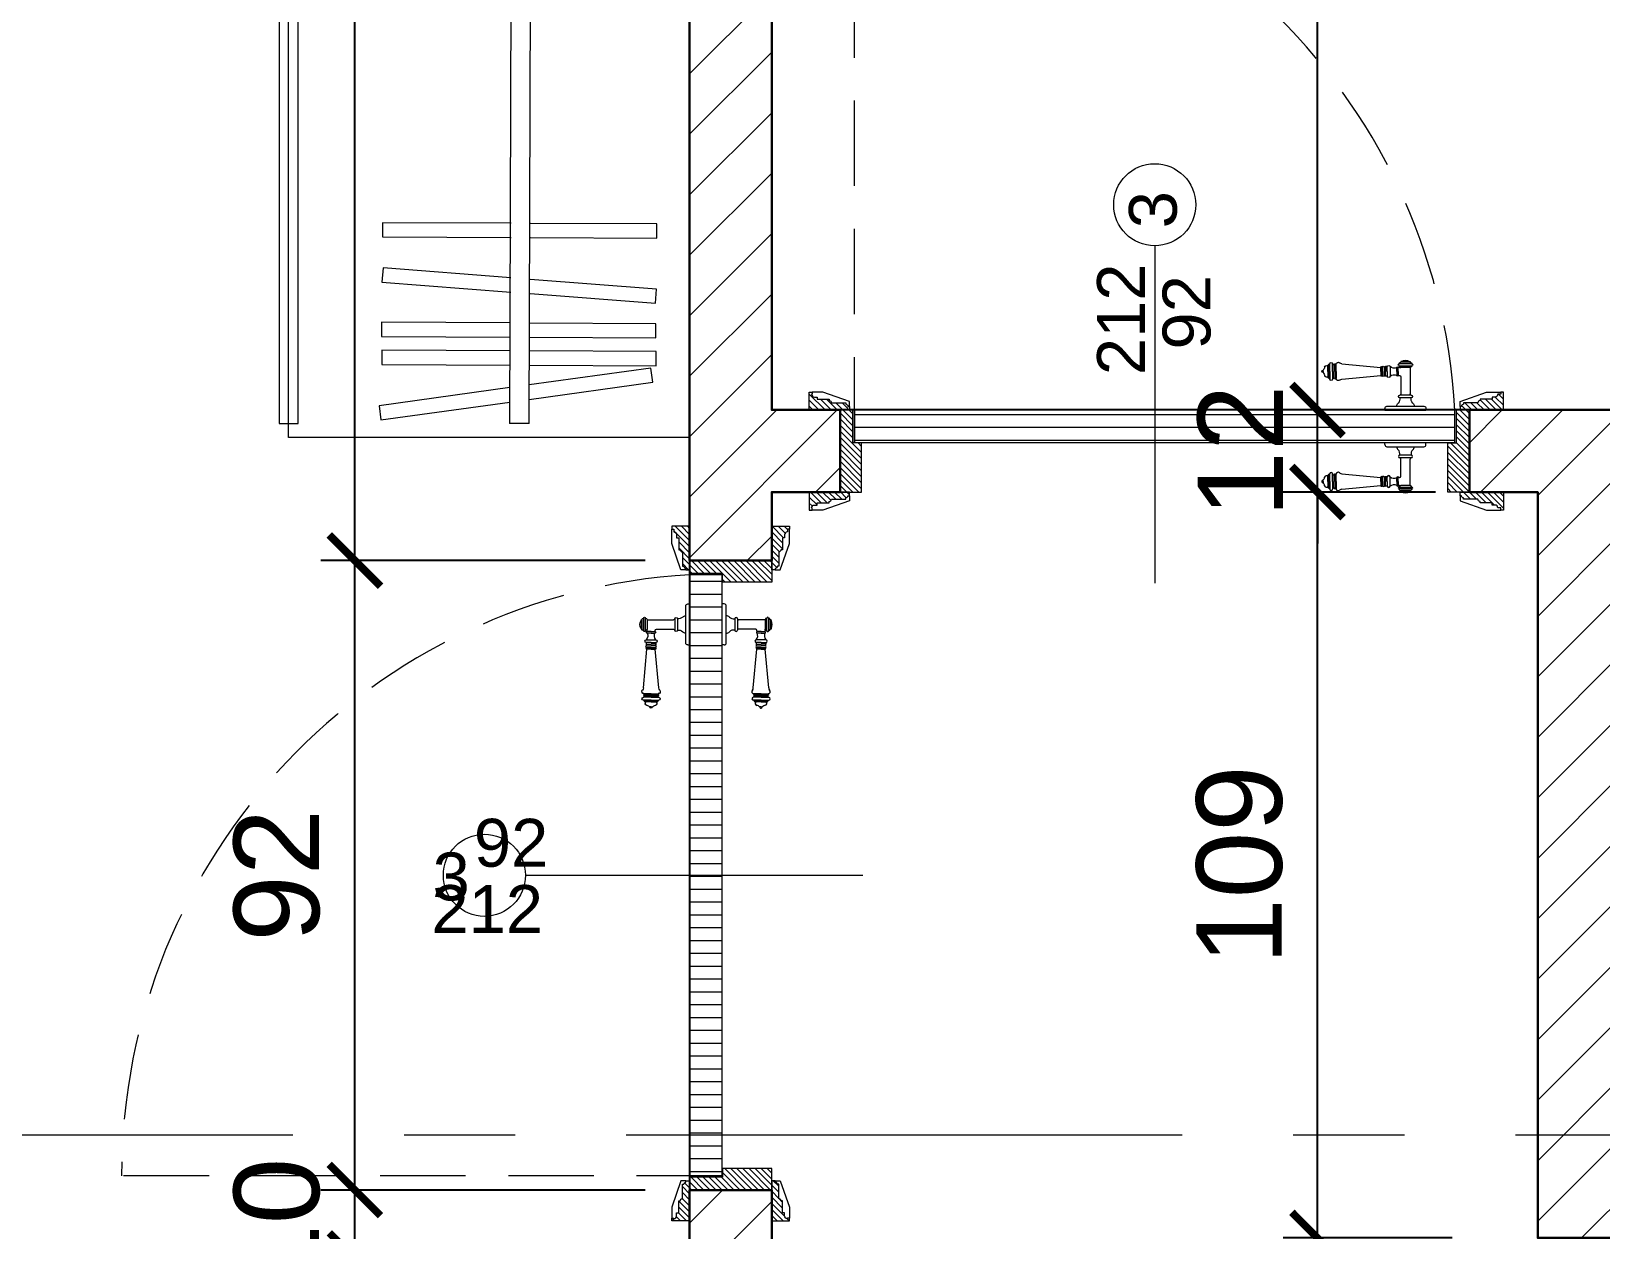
# Model space of a CAD drawing. Header units: centimetres. Extents: x 111832 to 117233, y -55119 to -48329.
# Drawn here: x 113081.1 to 113310.6, y -51286.1 to -51111 of the extents above; entities that cross this region are included whole.
import ezdxf

# ---------------------------------------------------------------- set-up
doc = ezdxf.new("R2010")
doc.units = ezdxf.units.CM
doc.header["$LTSCALE"] = 50
doc.header["$MEASUREMENT"] = 0
doc.linetypes.add('AXES', pattern=[2, 1.25, -0.25, 0.25, -0.25])
doc.linetypes.add('CACHE', pattern=[0.375, 0.25, -0.125])
doc.layers.get('0').update_dxf_attribs({"color": 8})
doc.layers.add('AXES', color=10, linetype='AXES')
doc.layers.add('COTE 50ème', color=1, linetype='Continuous')
for name, color, linetype, lineweight in [('door', 44, 'Continuous', 5), ('MACONNERIE COUPE', 7, 'Continuous', 30), ('MACONNERIE HACHURE', 253, 'Continuous', 13), ('mobilimi', 8, 'Continuous', 9)]:
    doc.layers.add(name, color=color, linetype=linetype, lineweight=lineweight)
doc.layers.add('FMULT', color=150, linetype='Continuous', plot=False)
doc.styles.add('GENERATED_STYLE_1', font='arial.ttf')
doc.styles.add('RS_TXT_50', font='arial.ttf', dxfattribs={"height": 12.5})
doc.dimstyles.new('RS_50CM_LINEAIRE', dxfattribs={"dimscale": 5, "dimtxt": 12.5, "dimasz": 1.5, "dimexe": 1, "dimexo": 2.5, "dimgap": 1, "dimtad": 1, "dimdec": 1, "dimrnd": 0.5, "dimdsep": 46, "dimtxsty": 'RS_TXT_50', "dimblk1": 'ARCHTICK', "dimblk2": 'ARCHTICK', "dimsah": 1, "dimcen": 2.5, "dimdle": 1, "dimclrt": 4, "dimadec": 0, "dimazin": 2, "dimtfac": 1, "dimtdec": 1, "dimtix": 1, "dimtmove": 2, "dimatfit": 3, "dimfxl": 1, "dimtolj": 1, "dimtzin": 0, "dimarcsym": 0})
pattern_1 = [(180, (99656.4027, -48798.885), (-2e-15, -1.875), [])]
pattern_2 = [(315, (55608.9703, 144709.8301), (0.4419417382, 0.4419417382), [])]
pattern_3 = [(315, (55608.9703, 144709.8301), (0.4419417382, 0.4419417382), [])]

# ---------------------------------------------------------------- blocks, each defined once
blk = doc.blocks.new('A$C7560ca7f')
at = {"layer": 'AXES', "lineweight": 5, "ltscale": 1.3}
blk.add_line((3195, -410), (-1985, -410), dxfattribs=at)
blk = doc.blocks.new('_ArchTick')
at = {"color": 0, "linetype": 'ByBlock', "const_width": 0.15}
blk.add_lwpolyline([(-0.5, -0.5), (0.5, 0.5)], dxfattribs=at)
blk = doc.blocks.new('*D927')
at = {"layer": 'COTE 50ème', "color": 0, "lineweight": -2, "ltscale": 0.5, "transparency": 16777216}
for p, q in [((112450.11, -50327.36), (112450.11, -52042.36)), ((113381.87, -50332.36), (112445.11, -50332.36)), ((112611.87, -52037.36), (112445.11, -52037.36))]:
    blk.add_line(p, q, dxfattribs=at)
at = {"layer": 'Defpoints', "color": 0, "ltscale": 0.5, "transparency": 16777216}
for p in [(113394.37, -50332.36), (112450.11, -52037.36), (112624.37, -52037.36)]:
    blk.add_point(p, dxfattribs=at)
at = {"layer": 'COTE 50ème', "color": 0, "lineweight": -2, "ltscale": 0.5, "transparency": 16777216, "xscale": 7.5, "yscale": 7.5, "zscale": 7.5}
for p, rotation in [((112450.11, -50332.36), 90), ((112450.11, -52037.36), 270)]:
    blk.add_blockref('_ArchTick', p, dxfattribs=dict(at, rotation=rotation))
at = {"layer": 'COTE 50ème', "color": 4, "ltscale": 0.5, "transparency": 16777216, "insert": (112438.72, -51184.86), "char_height": 12.5, "attachment_point": 5, "rotation": 90, "style": 'RS_TXT_50'}
blk.add_mtext('\\A1;1705', dxfattribs=at)
blk = doc.blocks.new('*D950')
at = {"layer": 'COTE 50ème', "color": 0, "lineweight": -2, "ltscale": 0.5, "transparency": 16777216}
for p, q in [((113128.44, -51290.36), (113128.44, -51282.86)), ((113157.76, -51290.36), (113123.44, -51290.36)), ((113128.44, -51315.36), (113128.44, -51290.36)), ((113159.59, -51315.36), (113123.44, -51315.36)), ((113128.44, -51315.36), (113128.44, -51322.86))]:
    blk.add_line(p, q, dxfattribs=at)
at = {"layer": 'Defpoints', "color": 0, "ltscale": 0.5, "transparency": 16777216}
for p in [(113128.44, -51290.36), (113170.26, -51290.36), (113172.09, -51315.36)]:
    blk.add_point(p, dxfattribs=at)
at = {"layer": 'COTE 50ème', "color": 0, "lineweight": -2, "ltscale": 0.5, "transparency": 16777216, "xscale": 7.5, "yscale": 7.5, "zscale": 7.5}
for p, rotation in [((113128.44, -51290.36), 270), ((113128.44, -51315.36), 90)]:
    blk.add_blockref('_ArchTick', p, dxfattribs=dict(at, rotation=rotation))
at = {"layer": 'COTE 50ème', "color": 4, "ltscale": 0.5, "transparency": 16777216, "insert": (113117.05, -51302.86), "char_height": 12.5, "attachment_point": 5, "rotation": 90, "style": 'RS_TXT_50'}
blk.add_mtext('\\A1;25', dxfattribs=at)
blk = doc.blocks.new('*D951')
at = {"layer": 'COTE 50ème', "color": 0, "lineweight": -2, "ltscale": 0.5, "transparency": 16777216}
for p, q in [((113128.44, -51280.36), (113128.44, -51272.86)), ((113170.87, -51280.36), (113123.44, -51280.36)), ((113128.44, -51290.36), (113128.44, -51280.36)), ((113157.76, -51290.36), (113123.44, -51290.36)), ((113128.44, -51290.36), (113128.44, -51297.86))]:
    blk.add_line(p, q, dxfattribs=at)
at = {"layer": 'Defpoints', "color": 0, "ltscale": 0.5, "transparency": 16777216}
for p in [(113128.44, -51280.36), (113183.37, -51280.36), (113170.26, -51290.36)]:
    blk.add_point(p, dxfattribs=at)
at = {"layer": 'COTE 50ème', "color": 0, "lineweight": -2, "ltscale": 0.5, "transparency": 16777216, "xscale": 7.5, "yscale": 7.5, "zscale": 7.5}
for p, rotation in [((113128.44, -51280.36), 270), ((113128.44, -51290.36), 90)]:
    blk.add_blockref('_ArchTick', p, dxfattribs=dict(at, rotation=rotation))
at = {"layer": 'COTE 50ème', "color": 4, "ltscale": 0.5, "transparency": 16777216, "insert": (113117.05, -51285.36), "char_height": 12.5, "attachment_point": 5, "rotation": 90, "style": 'RS_TXT_50'}
blk.add_mtext('\\A1;10', dxfattribs=at)
blk = doc.blocks.new('*D952')
at = {"layer": 'COTE 50ème', "color": 0, "lineweight": -2, "ltscale": 0.5, "transparency": 16777216}
for p, q in [((113128.44, -51285.36), (113128.44, -51183.36)), ((113170.87, -51188.36), (113123.44, -51188.36)), ((113170.87, -51280.36), (113123.44, -51280.36))]:
    blk.add_line(p, q, dxfattribs=at)
at = {"layer": 'Defpoints', "color": 0, "ltscale": 0.5, "transparency": 16777216}
for p in [(113128.44, -51188.36), (113183.37, -51188.36), (113183.37, -51280.36)]:
    blk.add_point(p, dxfattribs=at)
at = {"layer": 'COTE 50ème', "color": 0, "lineweight": -2, "ltscale": 0.5, "transparency": 16777216, "xscale": 7.5, "yscale": 7.5, "zscale": 7.5}
for p, rotation in [((113128.44, -51188.36), 90), ((113128.44, -51280.36), 270)]:
    blk.add_blockref('_ArchTick', p, dxfattribs=dict(at, rotation=rotation))
at = {"layer": 'COTE 50ème', "color": 4, "ltscale": 0.5, "transparency": 16777216, "insert": (113117.05, -51234.36), "char_height": 12.5, "attachment_point": 5, "rotation": 90, "style": 'RS_TXT_50'}
blk.add_mtext('\\A1;92', dxfattribs=at)
blk = doc.blocks.new('*D953')
at = {"layer": 'COTE 50ème', "color": 0, "lineweight": -2, "ltscale": 0.5, "transparency": 16777216}
for p, q in [((113128.44, -51193.36), (113128.44, -50980.36)), ((113148.94, -50985.36), (113123.44, -50985.36)), ((113170.87, -51188.36), (113123.44, -51188.36))]:
    blk.add_line(p, q, dxfattribs=at)
at = {"layer": 'Defpoints', "color": 0, "ltscale": 0.5, "transparency": 16777216}
for p in [(113128.44, -50985.36), (113161.44, -50985.36), (113183.37, -51188.36)]:
    blk.add_point(p, dxfattribs=at)
at = {"layer": 'COTE 50ème', "color": 0, "lineweight": -2, "ltscale": 0.5, "transparency": 16777216, "xscale": 7.5, "yscale": 7.5, "zscale": 7.5}
for p, rotation in [((113128.44, -50985.36), 90), ((113128.44, -51188.36), 270)]:
    blk.add_blockref('_ArchTick', p, dxfattribs=dict(at, rotation=rotation))
at = {"layer": 'COTE 50ème', "color": 4, "ltscale": 0.5, "transparency": 16777216, "insert": (113117.05, -51086.86), "char_height": 12.5, "attachment_point": 5, "rotation": 90, "style": 'RS_TXT_50'}
blk.add_mtext('\\A1;203', dxfattribs=at)
blk = doc.blocks.new('*D970')
at = {"layer": 'COTE 50ème', "color": 0, "lineweight": -2, "ltscale": 0.5, "transparency": 16777216}
for p, q in [((113269.17, -51497.36), (113269.17, -51282.36)), ((113288.87, -51287.36), (113264.17, -51287.36)), ((113293.87, -51492.36), (113264.17, -51492.36))]:
    blk.add_line(p, q, dxfattribs=at)
at = {"layer": 'Defpoints', "color": 0, "ltscale": 0.5, "transparency": 16777216}
for p in [(113269.17, -51287.36), (113301.37, -51287.36), (113306.37, -51492.36)]:
    blk.add_point(p, dxfattribs=at)
at = {"layer": 'COTE 50ème', "color": 0, "lineweight": -2, "ltscale": 0.5, "transparency": 16777216, "xscale": 7.5, "yscale": 7.5, "zscale": 7.5}
for p, rotation in [((113269.17, -51287.36), 90), ((113269.17, -51492.36), 270)]:
    blk.add_blockref('_ArchTick', p, dxfattribs=dict(at, rotation=rotation))
at = {"layer": 'COTE 50ème', "color": 4, "ltscale": 0.5, "transparency": 16777216, "insert": (113257.79, -51389.86), "char_height": 12.5, "attachment_point": 5, "rotation": 90, "style": 'RS_TXT_50'}
blk.add_mtext('\\A1;205', dxfattribs=at)
blk = doc.blocks.new('*D971')
at = {"layer": 'COTE 50ème', "color": 0, "lineweight": -2, "ltscale": 0.5, "transparency": 16777216}
for p, q in [((113269.17, -51292.36), (113269.17, -51173.36)), ((113286.4, -51178.36), (113264.17, -51178.36)), ((113288.87, -51287.36), (113264.17, -51287.36))]:
    blk.add_line(p, q, dxfattribs=at)
at = {"layer": 'Defpoints', "color": 0, "ltscale": 0.5, "transparency": 16777216}
for p in [(113269.17, -51178.36), (113298.9, -51178.36), (113301.37, -51287.36)]:
    blk.add_point(p, dxfattribs=at)
at = {"layer": 'COTE 50ème', "color": 0, "lineweight": -2, "ltscale": 0.5, "transparency": 16777216, "xscale": 7.5, "yscale": 7.5, "zscale": 7.5}
for p, rotation in [((113269.17, -51178.36), 90), ((113269.17, -51287.36), 270)]:
    blk.add_blockref('_ArchTick', p, dxfattribs=dict(at, rotation=rotation))
at = {"layer": 'COTE 50ème', "color": 4, "ltscale": 0.5, "transparency": 16777216, "insert": (113257.79, -51232.86), "char_height": 12.5, "attachment_point": 5, "rotation": 90, "style": 'RS_TXT_50'}
blk.add_mtext('\\A1;109', dxfattribs=at)
blk = doc.blocks.new('*D972')
at = {"layer": 'COTE 50ème', "color": 0, "lineweight": -2, "ltscale": 0.5, "transparency": 16777216}
for p, q in [((113269.17, -51166.36), (113269.17, -51158.86)), ((113289.87, -51166.36), (113264.17, -51166.36)), ((113269.17, -51178.36), (113269.17, -51166.36)), ((113286.4, -51178.36), (113264.17, -51178.36)), ((113269.17, -51178.36), (113269.17, -51185.86))]:
    blk.add_line(p, q, dxfattribs=at)
at = {"layer": 'Defpoints', "color": 0, "ltscale": 0.5, "transparency": 16777216}
for p in [(113269.17, -51166.36), (113302.37, -51166.36), (113298.9, -51178.36)]:
    blk.add_point(p, dxfattribs=at)
at = {"layer": 'COTE 50ème', "color": 0, "lineweight": -2, "ltscale": 0.5, "transparency": 16777216, "xscale": 7.5, "yscale": 7.5, "zscale": 7.5}
for p, rotation in [((113269.17, -51166.36), 270), ((113269.17, -51178.36), 90)]:
    blk.add_blockref('_ArchTick', p, dxfattribs=dict(at, rotation=rotation))
at = {"layer": 'COTE 50ème', "color": 4, "ltscale": 0.5, "transparency": 16777216, "insert": (113257.9, -51172.36), "char_height": 12.5, "attachment_point": 5, "rotation": 90, "style": 'RS_TXT_50'}
blk.add_mtext('\\A1;12', dxfattribs=at)
blk = doc.blocks.new('*D973')
at = {"layer": 'COTE 50ème', "color": 0, "lineweight": -2, "ltscale": 0.5, "transparency": 16777216}
for p, q in [((113269.17, -51171.36), (113269.17, -50992.36)), ((113271.57, -50997.36), (113274.17, -50997.36)), ((113289.87, -51166.36), (113264.17, -51166.36))]:
    blk.add_line(p, q, dxfattribs=at)
at = {"layer": 'Defpoints', "color": 0, "ltscale": 0.5, "transparency": 16777216}
for p in [(113259.07, -50997.36), (113269.17, -50997.36), (113302.37, -51166.36)]:
    blk.add_point(p, dxfattribs=at)
at = {"layer": 'COTE 50ème', "color": 0, "lineweight": -2, "ltscale": 0.5, "transparency": 16777216, "xscale": 7.5, "yscale": 7.5, "zscale": 7.5}
for p, rotation in [((113269.17, -50997.36), 90), ((113269.17, -51166.36), 270)]:
    blk.add_blockref('_ArchTick', p, dxfattribs=dict(at, rotation=rotation))
at = {"layer": 'COTE 50ème', "color": 4, "ltscale": 0.5, "transparency": 16777216, "insert": (113257.79, -51081.86), "char_height": 12.5, "attachment_point": 5, "rotation": 90, "style": 'RS_TXT_50'}
blk.add_mtext('\\A1;169', dxfattribs=at)
blk = doc.blocks.new('*D1323')
at = {"layer": 'COTE 50ème', "color": 0, "lineweight": -2, "ltscale": 0.5, "transparency": 16777216}
for p, q in [((113347.32, -51280.36), (113347.32, -51161.36)), ((113314.87, -51166.36), (113352.32, -51166.36)), ((113325.87, -51275.36), (113352.32, -51275.36))]:
    blk.add_line(p, q, dxfattribs=at)
at = {"layer": 'Defpoints', "color": 0, "ltscale": 0.5, "transparency": 16777216}
for p in [(113302.37, -51166.36), (113347.32, -51166.36), (113313.37, -51275.36)]:
    blk.add_point(p, dxfattribs=at)
at = {"layer": 'COTE 50ème', "color": 0, "lineweight": -2, "ltscale": 0.5, "transparency": 16777216, "xscale": 7.5, "yscale": 7.5, "zscale": 7.5}
for p, rotation in [((113347.32, -51166.36), 90), ((113347.32, -51275.36), 270)]:
    blk.add_blockref('_ArchTick', p, dxfattribs=dict(at, rotation=rotation))
at = {"layer": 'COTE 50ème', "color": 4, "ltscale": 0.5, "transparency": 16777216, "insert": (113335.94, -51220.86), "char_height": 12.5, "attachment_point": 5, "rotation": 90, "style": 'RS_TXT_50'}
blk.add_mtext('\\A1;109', dxfattribs=at)
blk = doc.blocks.new('door900')
at = {"color": 0}
for p, q in [((-6.8, 71.5), (-6.8, 70.2)), ((-5.5, 71.5), (-6.8, 71.5)), ((-6.8, 70.2), (6.8, 70.2)), ((-5.5, 71.5), (5.5, 71.5)), ((5.5, 71.5), (6.8, 71.5)), ((6.8, 71.5), (6.8, 70.2)), ((-9.3, 67.7), (9.3, 67.7)), ((9.3, 65.2), (-9.3, 65.2)), ((-6.8, 62.7), (-6.8, 24)), ((-6.8, 62.7), (6.8, 62.7)), ((8.7, 62.7), (6.8, 62.7)), ((6.8, 49.1), (6.8, 24)), ((8.7, 50.9), (8.7, 50.9)), ((10.5, 56.8), (10.5, 62.5)), ((10.5, 56.8), (10.5, 51.1)), ((12.7, 56.8), (12.7, 62.5)), ((12.7, 56.8), (12.7, 51.1)), ((22.5, 63.8), (22.5, 49.8)), ((26.5, 56.8), (26.5, 63.8)), ((26.5, 63.8), (29.1, 63.8)), ((26.5, 63.8), (29.1, 63.8)), ((26.5, 56.8), (26.5, 49.8)), ((26.5, 49.8), (29.1, 49.8)), ((26.5, 49.8), (29.1, 49.8)), ((29.1, 63.8), (29.1, 62.8)), ((29.1, 62.8), (29.1, 56.8)), ((29.1, 50.8), (29.1, 56.8)), ((29.1, 50.8), (29.1, 49.8)), ((29.1, 49.8), (29.1, 49.8)), ((31.1, 62.8), (31.1, 56.8)), ((31.1, 50.8), (31.1, 56.8)), ((34.1, 56.8), (34.1, 62.8)), ((34.1, 62.8), (34.1, 56.8)), ((34.1, 50.8), (34.1, 56.8)), ((34.1, 56.8), (34.1, 50.8)), ((92.8, 68.1), (36.2, 62.8)), ((36.2, 56.8), (36.2, 62.8)), ((36.2, 56.8), (36.2, 50.8)), ((92.8, 45.5), (36.2, 50.8)), ((101.2, 67.3), (103.2, 68)), ((101.2, 56.8), (101.2, 67.3)), ((101.2, 56.8), (101.2, 46.3)), ((101.2, 46.3), (103.2, 45.7)), ((103.2, 68), (103.2, 67.7)), ((103.2, 56.8), (103.2, 68)), ((103.2, 56.8), (103.2, 46.3)), ((103.2, 45.9), (103.2, 45.7)), ((106.5, 68), (105.5, 67.3)), ((105.5, 56.8), (105.5, 67.3)), ((105.5, 56.8), (105.5, 46.3)), ((106.5, 45.7), (105.5, 46.3)), ((106.5, 56.8), (106.5, 68)), ((106.5, 56.8), (106.5, 45.7)), ((110.7, 68), (111.8, 67.3)), ((110.7, 56.8), (110.7, 68)), ((110.7, 56.8), (110.7, 45.7)), ((110.7, 45.7), (111.8, 46.3)), ((111.8, 56.8), (111.8, 67.3)), ((111.8, 66.2), (113.3, 66.2)), ((111.8, 56.8), (111.8, 46.3)), ((111.8, 47.5), (113.3, 47.5)), ((113.3, 56.8), (113.3, 66.2)), ((113.3, 56.8), (113.3, 47.5)), ((120.5, 56.8), (120.5, 58.6)), ((120.5, 56.8), (120.5, 55)), ((-30, 3), (-30, 0)), ((30, 0), (-30, 0)), ((27, 6), (-27, 6)), ((-8.3, 22.3), (8.3, 22.3)), ((-8.3, 18.3), (8.3, 18.3)), ((30, 3), (30, 0))]:
    blk.add_line(p, q, dxfattribs=at)
for centre, radius, start, end in [((-6.8, 67.7), 2.51, 90.115, 179.885), ((0, 64), 9.29, 53.4104, 126.5896), ((6.8, 67.7), 2.51, 0.115, 89.885), ((93.1, 72.5), 4.4, 266.3976, 315.6468), ((98.3, 67.4), 2.89, 358.3861, 135.6468), ((108.6, 68), 2.1, 0, 180), ((-9.3, 66.5), 1.25, 90, 270), ((-6.8, 65.2), 2.51, 180.115, 269.885), ((6.8, 65.2), 2.51, 270.115, 359.885), ((8.7, 49), 1.91, 88.7426, 178.1515), ((8.6, 64.9), 2.15, 272.7029, 297.6142), ((8.6, 48.8), 2.15, 62.3858, 87.2971), ((9.3, 66.5), 1.25, 270, 90), ((10, 62.5), 0.561, 3.7097, 127.9634), ((10, 51.1), 0.561, 232.0366, 356.2903), ((11.6, 62.5), 1.1, 0.0106, 179.9894), ((11.6, 51.1), 1.1, 180.0106, 359.9894), ((16.7, 70.5), 8.83, 243.5466, 311.3694), ((16.7, 43.2), 8.83, 48.6306, 116.4534), ((24.5, 63.7), 2.01, 4.1469, 175.8531), ((24.5, 50), 2.01, 184.1469, 355.8531), ((30.1, 62.8), 1.03, 0, 180.0014), ((30.1, 50.8), 1.03, 179.9972, 0), ((32.6, 62.8), 1.48, 0, 180), ((32.6, 50.8), 1.48, 180, 0), ((35.2, 62.8), 1.03, 0, 180), ((32.6, 62.8), 1.48, 1.563306237032948e-10, 2.08440831604393e-10), ((35.2, 50.8), 1.03, 180, 0), ((98.3, 46.2), 2.89, 224.3532, 1.6139), ((104.3, 67.6), 1.15, 170.914, 348.1019), ((104.3, 46.1), 1.15, 11.8981, 189.086), ((115.5, 62.5), 2.84, 13.4568, 140.4953), ((115.5, 51.2), 2.84, 219.5047, 346.5432), ((127.9, 65.2), 9.88, 191.9991, 221.6757), ((127.9, 48.5), 9.88, 138.3243, 168.0009), ((120.5, 56.8), 1.79, 0, 90), ((120.5, 56.8), 1.79, 270, 0), ((-8.5, 24), 1.71, 275.059, 359.7825), ((8.5, 24), 1.71, 180.2175, 264.941), ((93.1, 41.1), 4.4, 44.3532, 93.6024), ((108.6, 45.7), 2.1, 180, 0), ((-27, 3), 3, 90, 180), ((-6.8, 6), 6, 130.5908, 180), ((-16.6, 16.6), 8.41, 314.3689, 12.0705), ((-8.3, 20.3), 2, 90, 270), ((16.6, 16.6), 8.41, 167.9295, 225.6311), ((8.3, 20.3), 2, 270, 90), ((6.8, 6), 6, 0, 49.4092), ((27, 3), 3, 0, 90)]:
    blk.add_arc(centre, radius, start, end, dxfattribs=at)

msp = doc.modelspace()

# ---------------------------------------------------------------- hatches: boundary and pattern name
at = {"layer": 'door'}
h = msp.add_hatch(dxfattribs=at)
h.set_pattern_fill('ANSI31', color=256, scale=5, angle=990)
h.set_pattern_definition(pattern_2)
edge = h.paths.add_edge_path()
edge.add_line((113195.61, -51180.25), (113196.03, -51180.25))
edge.add_line((113196.03, -51180.25), (113196.03, -51179.93))
edge.add_line((113196.03, -51179.93), (113197.8, -51179.93))
edge.add_line((113197.8, -51179.93), (113197.8, -51179.72))
edge.add_arc((113197.8, -51179.41), 0.314, 270, 360)
edge.add_line((113198.11, -51179.41), (113200.21, -51179.41))
edge.add_line((113200.21, -51179.41), (113200.21, -51179.2))
edge.add_arc((113200.21, -51178.89), 0.314, 270, 360)
edge.add_line((113200.52, -51178.89), (113200.73, -51178.89))
edge.add_line((113200.73, -51178.89), (113200.73, -51178.36))
edge.add_line((113200.73, -51178.36), (113194.87, -51178.36))
edge.add_line((113194.87, -51178.36), (113194.87, -51180.98))
edge.add_line((113194.87, -51180.98), (113195.28, -51180.98))
edge.add_line((113195.28, -51180.98), (113195.28, -51180.67))
edge.add_line((113195.28, -51180.67), (113195.2, -51180.67))
edge.add_arc((113195.61, -51180.67), 0.419, 90, 180, ccw=False)
h.paths.add_polyline_path([(113199.37, -51178.36), (113202.51, -51178.36), (113202.51, -51171.18), (113201.25, -51171.18), (113201.25, -51166.36), (113199.37, -51166.36)])
edge = h.paths.add_edge_path()
edge.add_line((113195.61, -51164.48), (113196.03, -51164.48))
edge.add_line((113196.03, -51164.48), (113196.03, -51164.79))
edge.add_line((113196.03, -51164.79), (113197.8, -51164.79))
edge.add_line((113197.8, -51164.79), (113197.8, -51165))
edge.add_arc((113197.8, -51165.31), 0.314, 360, 450, ccw=False)
edge.add_line((113198.11, -51165.31), (113200.21, -51165.31))
edge.add_line((113200.21, -51165.31), (113200.21, -51165.52))
edge.add_arc((113200.21, -51165.84), 0.314, 0, 90, ccw=False)
edge.add_line((113200.52, -51165.84), (113200.73, -51165.84))
edge.add_line((113200.73, -51165.84), (113200.73, -51166.36))
edge.add_line((113200.73, -51166.36), (113194.87, -51166.36))
edge.add_line((113194.87, -51166.36), (113194.87, -51163.74))
edge.add_line((113194.87, -51163.74), (113195.28, -51163.74))
edge.add_line((113195.28, -51163.74), (113195.28, -51164.06))
edge.add_line((113195.28, -51164.06), (113195.2, -51164.06))
edge.add_arc((113195.61, -51164.06), 0.419, 180, 270)
h = msp.add_hatch(dxfattribs=at)
h.set_pattern_fill('ANSI31', color=256, scale=5, angle=990)
h.set_pattern_definition(pattern_3)
h.paths.add_polyline_path([(113291.37, -51178.36), (113288.22, -51178.36), (113288.22, -51171.18), (113289.48, -51171.18), (113289.48, -51166.36), (113291.37, -51166.36)])
edge = h.paths.add_edge_path()
edge.add_line((113295.12, -51180.25), (113294.7, -51180.25))
edge.add_line((113294.7, -51180.25), (113294.7, -51179.93))
edge.add_line((113294.7, -51179.93), (113292.94, -51179.93))
edge.add_line((113292.94, -51179.93), (113292.94, -51179.72))
edge.add_arc((113292.94, -51179.41), 0.314, 180, 270, ccw=False)
edge.add_line((113292.62, -51179.41), (113290.53, -51179.41))
edge.add_line((113290.53, -51179.41), (113290.53, -51179.2))
edge.add_arc((113290.53, -51178.89), 0.314, 180, 270, ccw=False)
edge.add_line((113290.21, -51178.89), (113290.01, -51178.89))
edge.add_line((113290.01, -51178.89), (113290.01, -51178.36))
edge.add_line((113290.01, -51178.36), (113296.37, -51178.36))
edge.add_line((113296.37, -51178.36), (113296.37, -51180.98))
edge.add_line((113296.37, -51180.98), (113295.96, -51180.98))
edge.add_line((113295.96, -51180.98), (113295.96, -51180.67))
edge.add_line((113295.96, -51180.67), (113295.54, -51180.67))
edge.add_arc((113295.12, -51180.67), 0.419, 360, 450)
edge = h.paths.add_edge_path()
edge.add_line((113295.12, -51164.48), (113294.7, -51164.48))
edge.add_line((113294.7, -51164.48), (113294.7, -51164.79))
edge.add_line((113294.7, -51164.79), (113292.94, -51164.79))
edge.add_line((113292.94, -51164.79), (113292.94, -51165))
edge.add_arc((113292.94, -51165.31), 0.314, 450, 540)
edge.add_line((113292.62, -51165.31), (113290.53, -51165.31))
edge.add_line((113290.53, -51165.31), (113290.53, -51165.52))
edge.add_arc((113290.53, -51165.84), 0.314, 450, 540)
edge.add_line((113290.21, -51165.84), (113290.01, -51165.84))
edge.add_line((113290.01, -51165.84), (113290.01, -51166.36))
edge.add_line((113290.01, -51166.36), (113296.37, -51166.36))
edge.add_line((113296.37, -51166.36), (113296.37, -51163.74))
edge.add_line((113296.37, -51163.74), (113295.96, -51163.74))
edge.add_line((113295.96, -51163.74), (113295.96, -51164.06))
edge.add_line((113295.96, -51164.06), (113295.54, -51164.06))
edge.add_arc((113295.12, -51164.06), 0.419, 270, 360, ccw=False)
h = msp.add_hatch(dxfattribs=at)
h.set_pattern_fill('ANSI31', color=256, scale=15, angle=495)
h.set_pattern_definition(pattern_1)
h.paths.add_polyline_path([(113201.46, -51171.13), (113289.27, -51171.13), (113289.27, -51166.41), (113201.46, -51166.41)])
h = msp.add_hatch(dxfattribs=at)
h.set_pattern_fill('ANSI31', color=256, scale=5, angle=990)
h.set_pattern_definition(pattern_3)
h.paths.add_polyline_path([(113189.37, -51188.36), (113189.37, -51191.51), (113182.19, -51191.51), (113182.19, -51190.25), (113177.37, -51190.25), (113177.37, -51188.36)])
edge = h.paths.add_edge_path()
edge.add_line((113191.25, -51184.61), (113191.25, -51185.03))
edge.add_line((113191.25, -51185.03), (113190.94, -51185.03))
edge.add_line((113190.94, -51185.03), (113190.94, -51186.79))
edge.add_line((113190.94, -51186.79), (113190.73, -51186.79))
edge.add_arc((113190.41, -51186.79), 0.314, 270, 360, ccw=False)
edge.add_line((113190.41, -51187.11), (113190.41, -51189.2))
edge.add_line((113190.41, -51189.2), (113190.21, -51189.2))
edge.add_arc((113189.89, -51189.2), 0.314, 270, 360, ccw=False)
edge.add_line((113189.89, -51189.51), (113189.89, -51189.72))
edge.add_line((113189.89, -51189.72), (113189.37, -51189.72))
edge.add_line((113189.37, -51189.72), (113189.37, -51183.36))
edge.add_line((113189.37, -51183.36), (113191.99, -51183.36))
edge.add_line((113191.99, -51183.36), (113191.99, -51183.77))
edge.add_line((113191.99, -51183.77), (113191.67, -51183.77))
edge.add_line((113191.67, -51183.77), (113191.67, -51184.19))
edge.add_arc((113191.67, -51184.61), 0.419, 450, 540)
edge = h.paths.add_edge_path()
edge.add_line((113175.48, -51184.61), (113175.48, -51185.03))
edge.add_line((113175.48, -51185.03), (113175.8, -51185.03))
edge.add_line((113175.8, -51185.03), (113175.8, -51186.79))
edge.add_line((113175.8, -51186.79), (113176.01, -51186.79))
edge.add_arc((113176.32, -51186.79), 0.314, 540, 630)
edge.add_line((113176.32, -51187.11), (113176.32, -51189.2))
edge.add_line((113176.32, -51189.2), (113176.53, -51189.2))
edge.add_arc((113176.84, -51189.2), 0.314, 540, 630)
edge.add_line((113176.84, -51189.51), (113176.84, -51189.72))
edge.add_line((113176.84, -51189.72), (113177.37, -51189.72))
edge.add_line((113177.37, -51189.72), (113177.37, -51183.36))
edge.add_line((113177.37, -51183.36), (113174.75, -51183.36))
edge.add_line((113174.75, -51183.36), (113174.75, -51183.77))
edge.add_line((113174.75, -51183.77), (113175.06, -51183.77))
edge.add_line((113175.06, -51183.77), (113175.06, -51184.19))
edge.add_arc((113175.06, -51184.61), 0.419, 360, 450, ccw=False)
h = msp.add_hatch(dxfattribs=at)
h.set_pattern_fill('ANSI31', color=256, scale=15, angle=495)
h.set_pattern_definition(pattern_1)
h.paths.add_polyline_path([(113182.13, -51278.27), (113182.13, -51190.46), (113177.42, -51190.46), (113177.42, -51278.27)])
h = msp.add_hatch(dxfattribs=at)
h.set_pattern_fill('ANSI31', color=256, scale=5, angle=990)
h.set_pattern_definition(pattern_2)
edge = h.paths.add_edge_path()
edge.add_line((113191.25, -51284.11), (113191.25, -51283.7))
edge.add_line((113191.25, -51283.7), (113190.94, -51283.7))
edge.add_line((113190.94, -51283.7), (113190.94, -51281.93))
edge.add_line((113190.94, -51281.93), (113190.73, -51281.93))
edge.add_arc((113190.41, -51281.93), 0.314, 360, 450)
edge.add_line((113190.41, -51281.62), (113190.41, -51279.52))
edge.add_line((113190.41, -51279.52), (113190.21, -51279.52))
edge.add_arc((113189.89, -51279.52), 0.314, 360, 450)
edge.add_line((113189.89, -51279.21), (113189.89, -51279))
edge.add_line((113189.89, -51279), (113189.37, -51279))
edge.add_line((113189.37, -51279), (113189.37, -51284.86))
edge.add_line((113189.37, -51284.86), (113191.99, -51284.86))
edge.add_line((113191.99, -51284.86), (113191.99, -51284.45))
edge.add_line((113191.99, -51284.45), (113191.67, -51284.45))
edge.add_line((113191.67, -51284.45), (113191.67, -51284.53))
edge.add_arc((113191.67, -51284.11), 0.419, 180, 270, ccw=False)
h.paths.add_polyline_path([(113189.37, -51280.36), (113189.37, -51277.22), (113182.19, -51277.22), (113182.19, -51278.48), (113177.37, -51278.48), (113177.37, -51280.36)])
edge = h.paths.add_edge_path()
edge.add_line((113175.48, -51284.11), (113175.48, -51283.7))
edge.add_line((113175.48, -51283.7), (113175.8, -51283.7))
edge.add_line((113175.8, -51283.7), (113175.8, -51281.93))
edge.add_line((113175.8, -51281.93), (113176.01, -51281.93))
edge.add_arc((113176.32, -51281.93), 0.314, 450, 540, ccw=False)
edge.add_line((113176.32, -51281.62), (113176.32, -51279.52))
edge.add_line((113176.32, -51279.52), (113176.53, -51279.52))
edge.add_arc((113176.84, -51279.52), 0.314, 90, 180, ccw=False)
edge.add_line((113176.84, -51279.21), (113176.84, -51279))
edge.add_line((113176.84, -51279), (113177.37, -51279))
edge.add_line((113177.37, -51279), (113177.37, -51284.86))
edge.add_line((113177.37, -51284.86), (113174.75, -51284.86))
edge.add_line((113174.75, -51284.86), (113174.75, -51284.45))
edge.add_line((113174.75, -51284.45), (113175.06, -51284.45))
edge.add_line((113175.06, -51284.45), (113175.06, -51284.53))
edge.add_arc((113175.06, -51284.11), 0.419, 270, 360)
at = {"layer": 'MACONNERIE HACHURE'}
h = msp.add_hatch(dxfattribs=at)
h.set_pattern_fill('ANSI31', color=256, scale=50, style=0)
h.set_pattern_definition([(45, (0, 5835.283), (-4.41941738, 4.41941738), [])])
h.paths.add_polyline_path([(114184.37, -50957.36), (114184.37, -50947.36), (114284.37, -50947.36), (114284.37, -50997.36), (114184.37, -50997.36), (114184.37, -50987.36), (114269.37, -50987.36), (114269.37, -50957.36)])
h.paths.add_polyline_path([(112729.37, -52037.36), (112649.37, -52037.36), (112649.37, -52012.36), (112729.37, -52012.36)])
h.paths.add_polyline_path([(114719.37, -52037.36), (114799.37, -52037.36), (114799.37, -52012.36), (114719.37, -52012.36)])
h.paths.add_polyline_path([(114799.37, -52012.36), (114824.37, -52012.36), (114824.37, -51972.36), (114799.37, -51972.36)])
h.paths.add_polyline_path([(114694.37, -51940.47), (114719.37, -51940.47), (114719.37, -51947.36), (114694.37, -51947.36)])
h.paths.add_polyline_path([(112729.37, -51940.47), (112754.37, -51940.47), (112754.37, -51947.36), (112729.37, -51947.36)])
h.paths.add_polyline_path([(113757.37, -50822.36), (113757.37, -50707.36), (113691.37, -50707.36), (113691.37, -50822.36), (113711.37, -50822.36), (113711.37, -50727.36), (113737.37, -50727.36), (113737.37, -50822.36)])
h.paths.add_polyline_path([(113459.37, -50332.36), (113394.37, -50332.36), (113394.37, -50472.36), (113419.37, -50472.36), (113419.37, -50357.36), (113459.37, -50357.36)])
h.paths.add_polyline_path([(113989.37, -50332.36), (114054.37, -50332.36), (114054.37, -50472.36), (114029.37, -50472.36), (114029.37, -50357.36), (113989.37, -50357.36)])
h.paths.add_polyline_path([(114459.37, -50960.36), (114354.37, -50960.36), (114354.37, -50985.36), (114459.37, -50985.36)])
h.paths.add_polyline_path([(112989.37, -50960.36), (113094.37, -50960.36), (113094.37, -50985.36), (112989.37, -50985.36)])
h.paths.add_polyline_path([(114719.37, -51192.47), (114694.37, -51192.47), (114694.37, -51207.36), (114719.37, -51207.36)])
h.paths.add_polyline_path([(112649.37, -50752.25), (112624.37, -50752.25), (112624.37, -50697.36), (112649.37, -50697.36)])
h.paths.add_polyline_path([(112649.37, -51007.36), (112624.37, -51007.36), (112624.37, -50937.36), (112649.37, -50937.36)])
h.paths.add_polyline_path([(112649.37, -51192.47), (112624.37, -51192.47), (112624.37, -51347.36), (112649.37, -51347.36)])
h.paths.add_polyline_path([(112649.37, -51592.36), (112624.37, -51592.36), (112624.37, -51552.36), (112649.37, -51552.36)])
h.paths.add_polyline_path([(114799.37, -50752.25), (114824.37, -50752.25), (114824.37, -50697.36), (114799.37, -50697.36)])
h.paths.add_polyline_path([(114799.37, -51007.36), (114824.37, -51007.36), (114824.37, -50937.36), (114799.37, -50937.36)])
h.paths.add_polyline_path([(114799.37, -51192.47), (114824.37, -51192.47), (114824.37, -51347.36), (114799.37, -51347.36)])
h.paths.add_polyline_path([(114799.37, -51600.36), (114824.37, -51600.36), (114824.37, -51552.36), (114799.37, -51552.36)])
h.paths.add_polyline_path([(112754.37, -51587.36), (112919.37, -51587.36), (112919.37, -51612.36), (112754.37, -51612.36)])
h.paths.add_polyline_path([(112979.37, -51587.36), (112982.4, -51587.36), (112982.4, -51612.36), (112979.37, -51612.36)])
h.paths.add_polyline_path([(113077.4, -51587.36), (113104.37, -51587.36), (113104.37, -51612.36), (113077.4, -51612.36)])
h.paths.add_polyline_path([(114469.37, -51587.36), (114466.34, -51587.36), (114466.34, -51612.36), (114469.37, -51612.36)])
h.paths.add_polyline_path([(114371.34, -51587.36), (114344.37, -51587.36), (114344.37, -51612.36), (114371.34, -51612.36)])
h.paths.add_polyline_path([(114004.37, -50960.36), (113989.37, -50960.36), (113989.37, -50985.36), (114004.37, -50985.36)])
h.paths.add_polyline_path([(112729.37, -51192.47), (112754.37, -51192.47), (112754.37, -51207.36), (112729.37, -51207.36)])
h.paths.add_polyline_path([(113189.37, -51417.36), (113177.37, -51417.36), (113177.37, -51587.44), (113164.37, -51587.36), (113164.37, -51612.36), (113189.37, -51612.36), (113189.37, -51504.36), (113199.37, -51504.36), (113199.37, -51492.36), (113189.37, -51492.36)])
h.paths.add_polyline_path([(113177.37, -51290.36), (113177.37, -51280.36), (113189.37, -51280.36), (113189.37, -51325.36), (113177.37, -51325.36), (113177.37, -51315.36), (112754.37, -51315.36), (112754.37, -51290.36)])
h.paths.add_polyline_path([(113444.37, -50960.36), (113459.37, -50960.36), (113459.37, -50985.36), (113444.37, -50985.36)])
h.paths.add_polyline_path([(113291.37, -51166.36), (113313.37, -51166.36), (113313.37, -51275.36), (113459.37, -51275.36), (113459.37, -51287.36), (113301.37, -51287.36), (113301.37, -51178.36), (113291.37, -51178.36)])
h.paths.add_polyline_path([(113177.37, -51188.36), (113189.37, -51188.36), (113189.37, -51178.36), (113199.37, -51178.36), (113199.37, -51166.36), (113189.37, -51166.36), (113189.37, -50997.36), (113264.77, -50997.36), (113264.77, -50987.36), (113179.37, -50987.36), (113179.37, -50957.36), (113264.77, -50957.36), (113264.77, -50947.36), (113164.37, -50947.36), (113164.37, -50987.36), (113177.37, -50987.36)])
h.paths.add_polyline_path([(113459.37, -51492.36), (113459.37, -51397.36), (113494.37, -51397.36), (113494.37, -51553.36), (113564.37, -51553.36), (113564.37, -51565.36), (113459.37, -51565.36), (113459.37, -51504.36), (113449.37, -51504.36), (113449.37, -51492.36)])
h.paths.add_polyline_path([(114454.37, -52012.36), (114694.37, -52012.36), (114694.37, -52037.36), (114454.37, -52037.36)])
h.paths.add_polyline_path([(114119.37, -51737.36), (114119.37, -51712.36), (114119.37, -51712.36), (114119.37, -51672.36), (114107.37, -51672.36), (114107.37, -51682.36), (114097.37, -51682.36), (114097.37, -51694.36), (114107.37, -51694.36), (114107.37, -51842.36), (113884.37, -51842.36), (113884.37, -51862.36), (114107.37, -51862.36), (114107.37, -51870.36), (114119.37, -51870.36)])
h.paths.add_polyline_path([(114694.37, -51012.36), (114719.37, -51012.36), (114719.37, -51032.36), (114694.37, -51032.36)])
h.paths.add_polyline_path([(113311.37, -51786.36), (113564.37, -51786.36), (113564.37, -51806.36), (113311.37, -51806.36), (113311.37, -51816.36), (113299.37, -51816.36), (113299.37, -51504.36), (113291.37, -51504.36), (113291.37, -51492.36), (113367.37, -51492.36), (113367.37, -51504.36), (113311.37, -51504.36)])
h.paths.add_polyline_path([(113454.37, -52012.36), (113311.37, -52012.36), (113311.37, -51898.36), (113299.37, -51898.36), (113299.37, -52012.36), (113274.37, -52012.36), (113274.37, -52037.36), (113454.37, -52037.36)])
h.paths.add_polyline_path([(113537.7, -51192.36), (113494.37, -51192.36), (113494.37, -51152.36), (113537.7, -51152.36)])
h.paths.add_polyline_path([(113704.37, -51192.36), (113664.37, -51192.36), (113664.37, -51152.36), (113704.37, -51152.36)])
h.paths.add_polyline_path([(113911.03, -51192.36), (113954.37, -51192.36), (113954.37, -51152.36), (113911.03, -51152.36)])
h.paths.add_polyline_path([(113744.37, -51192.36), (113784.37, -51192.36), (113784.37, -51152.36), (113744.37, -51152.36)])
h.paths.add_polyline_path([(113589.37, -52012.36), (113609.37, -52012.36), (113609.37, -52037.36), (113589.37, -52037.36)])
h.paths.add_polyline_path([(113977.37, -51565.36), (113977.37, -51694.36), (114015.37, -51694.36), (114015.37, -51682.36), (113989.37, -51682.36), (113989.37, -51534.5), (114107.37, -51534.5), (114107.37, -51590.36), (114119.37, -51590.36), (114119.37, -51522.36), (113989.37, -51522.5), (113989.37, -51397.36), (113954.37, -51397.36), (113954.37, -51553.36), (113884.37, -51553.36), (113884.37, -51565.36)])
h.paths.add_polyline_path([(112754.37, -52012.36), (112814.37, -52012.36), (112814.37, -52037.36), (112754.37, -52037.36)])
h.paths.add_polyline_path([(113709.37, -52012.36), (113859.37, -52012.36), (113859.37, -52037.36), (113709.37, -52037.36)])
h.paths.add_polyline_path([(113994.37, -52012.36), (114107.37, -52012.36), (114107.37, -51952.36), (114119.37, -51952.36), (114119.37, -52012.36), (114354.37, -52012.36), (114354.37, -52037.36), (113994.37, -52037.36)])
h.paths.add_polyline_path([(113589.37, -51532.36), (113589.37, -51482.36), (113674.37, -51482.36), (113674.37, -51462.36), (113564.37, -51462.36), (113564.37, -51532.36)])
h.paths.add_polyline_path([(113774.37, -51462.36), (113884.37, -51462.36), (113884.37, -51532.36), (113859.37, -51532.36), (113859.37, -51482.36), (113774.37, -51482.36)])

# ---------------------------------------------------------------- linework, layer by layer
at = {"layer": 'door', "linetype": 'CACHE'}
for p, q in [((113201.46, -51171.13), (113201.46, -51083.32)), ((113182.13, -51278.27), (113094.32, -51278.27))]:
    msp.add_line(p, q, dxfattribs=at)
at = {"layer": 'door'}
for p, q in [((113245.37, -51142.37), (113245.37, -51191.69)), ((113153.37, -51234.36), (113202.69, -51234.36))]:
    msp.add_line(p, q, dxfattribs=at)
for points in [[(113195.61, -51164.48), (113196.03, -51164.48), (113196.03, -51164.79), (113197.8, -51164.79), (113197.8, -51165, -0.414214), (113198.11, -51165.31), (113200.21, -51165.31), (113200.21, -51165.52, -0.414214), (113200.52, -51165.84), (113200.73, -51165.84), (113200.73, -51166.36), (113194.87, -51166.36), (113194.87, -51163.74), (113195.28, -51163.74), (113195.28, -51164.06), (113195.2, -51164.06, 0.414214), (113195.61, -51164.48)], [(113295.12, -51164.48), (113294.7, -51164.48), (113294.7, -51164.79), (113292.94, -51164.79), (113292.94, -51165, 0.414214), (113292.62, -51165.31), (113290.53, -51165.31), (113290.53, -51165.52, 0.414214), (113290.21, -51165.84), (113290.01, -51165.84), (113290.01, -51166.36), (113296.37, -51166.36), (113296.37, -51163.74), (113295.96, -51163.74), (113295.96, -51164.06), (113295.54, -51164.06, -0.414214), (113295.12, -51164.48)], [(113195.61, -51180.25), (113196.03, -51180.25), (113196.03, -51179.93), (113197.8, -51179.93), (113197.8, -51179.72, 0.414214), (113198.11, -51179.41), (113200.21, -51179.41), (113200.21, -51179.2, 0.414214), (113200.52, -51178.89), (113200.73, -51178.89), (113200.73, -51178.36), (113194.87, -51178.36), (113194.87, -51180.98), (113195.28, -51180.98), (113195.28, -51180.67), (113195.2, -51180.67, -0.414214), (113195.61, -51180.25)], [(113295.12, -51180.25), (113294.7, -51180.25), (113294.7, -51179.93), (113292.94, -51179.93), (113292.94, -51179.72, -0.414214), (113292.62, -51179.41), (113290.53, -51179.41), (113290.53, -51179.2, -0.414214), (113290.21, -51178.89), (113290.01, -51178.89), (113290.01, -51178.36), (113296.37, -51178.36), (113296.37, -51180.98), (113295.96, -51180.98), (113295.96, -51180.67), (113295.54, -51180.67, 0.414214), (113295.12, -51180.25)], [(113175.48, -51184.61), (113175.48, -51185.03), (113175.8, -51185.03), (113175.8, -51186.79), (113176.01, -51186.79, 0.414214), (113176.32, -51187.11), (113176.32, -51189.2), (113176.53, -51189.2, 0.414214), (113176.84, -51189.51), (113176.84, -51189.72), (113177.37, -51189.72), (113177.37, -51183.36), (113174.75, -51183.36), (113174.75, -51183.77), (113175.06, -51183.77), (113175.06, -51184.19, -0.414214), (113175.48, -51184.61)], [(113191.25, -51184.61), (113191.25, -51185.03), (113190.94, -51185.03), (113190.94, -51186.79), (113190.73, -51186.79, -0.414214), (113190.41, -51187.11), (113190.41, -51189.2), (113190.21, -51189.2, -0.414214), (113189.89, -51189.51), (113189.89, -51189.72), (113189.37, -51189.72), (113189.37, -51183.36), (113191.99, -51183.36), (113191.99, -51183.77), (113191.67, -51183.77), (113191.67, -51184.19, 0.414214), (113191.25, -51184.61)], [(113175.48, -51284.11), (113175.48, -51283.7), (113175.8, -51283.7), (113175.8, -51281.93), (113176.01, -51281.93, -0.414214), (113176.32, -51281.62), (113176.32, -51279.52), (113176.53, -51279.52, -0.414214), (113176.84, -51279.21), (113176.84, -51279), (113177.37, -51279), (113177.37, -51284.86), (113174.75, -51284.86), (113174.75, -51284.45), (113175.06, -51284.45), (113175.06, -51284.53, 0.414214), (113175.48, -51284.11)], [(113191.25, -51284.11), (113191.25, -51283.7), (113190.94, -51283.7), (113190.94, -51281.93), (113190.73, -51281.93, 0.414214), (113190.41, -51281.62), (113190.41, -51279.52), (113190.21, -51279.52, 0.414214), (113189.89, -51279.21), (113189.89, -51279), (113189.37, -51279), (113189.37, -51284.86), (113191.99, -51284.86), (113191.99, -51284.45), (113191.67, -51284.45), (113191.67, -51284.53, -0.414214), (113191.25, -51284.11)]]:
    msp.add_lwpolyline(points, format="xyb", dxfattribs=at)
for points in [[(113200.73, -51165.84), (113200.73, -51165.11), (113196.87, -51163.74), (113195.28, -51163.74)], [(113290.01, -51165.84), (113290.01, -51165.11), (113293.86, -51163.74), (113295.96, -51163.74)], [(113199.37, -51178.36), (113202.51, -51178.36), (113202.51, -51171.18), (113201.25, -51171.18), (113201.25, -51166.36), (113199.37, -51166.36), (113199.37, -51178.36)], [(113201.46, -51171.13), (113289.27, -51171.13), (113289.27, -51166.41), (113201.46, -51166.41), (113201.46, -51171.13)], [(113291.37, -51178.36), (113288.22, -51178.36), (113288.22, -51171.18), (113289.48, -51171.18), (113289.48, -51166.36), (113291.37, -51166.36), (113291.37, -51178.36)], [(113200.73, -51178.89), (113200.73, -51179.62), (113196.87, -51180.98), (113195.28, -51180.98)], [(113290.01, -51178.89), (113290.01, -51179.62), (113293.86, -51180.98), (113295.96, -51180.98)], [(113176.84, -51189.72), (113176.11, -51189.72), (113174.75, -51185.87), (113174.75, -51183.77)], [(113189.89, -51189.72), (113190.62, -51189.72), (113191.99, -51185.87), (113191.99, -51183.77)], [(113189.37, -51188.36), (113189.37, -51191.51), (113182.19, -51191.51), (113182.19, -51190.25), (113177.37, -51190.25), (113177.37, -51188.36), (113189.37, -51188.36)], [(113182.13, -51278.27), (113182.13, -51190.46), (113177.42, -51190.46), (113177.42, -51278.27), (113182.13, -51278.27)], [(113189.37, -51280.36), (113189.37, -51277.22), (113182.19, -51277.22), (113182.19, -51278.48), (113177.37, -51278.48), (113177.37, -51280.36), (113189.37, -51280.36)], [(113176.84, -51279), (113176.11, -51279), (113174.75, -51282.86), (113174.75, -51284.45)], [(113189.89, -51279), (113190.62, -51279), (113191.99, -51282.86), (113191.99, -51284.45)]]:
    msp.add_lwpolyline(points, dxfattribs=at)
for centre in [(113245.37, -51136.37), (113147.37, -51234.36)]:
    msp.add_circle(centre, 6, dxfattribs=at)
at = {"layer": 'door', "linetype": 'CACHE'}
for centre, start, end in [((113201.37, -51171.36), 3.2184, 89.9417), ((113182.36, -51278.36), 93.2184, 179.9417)]:
    msp.add_arc(centre, 88.04, start, end, dxfattribs=at)
at = {"layer": 'FMULT', "ltscale": 0.5}
for points in [[(112754.37, -50985.36), (113177.37, -50985.36), (113177.37, -51290.36), (112754.37, -51290.36)], [(113189.37, -50997.36), (113264.77, -50997.36), (113264.37, -50987.36), (113459.37, -50987.36), (113459.37, -51275.36), (113313.37, -51275.36), (113313.37, -51166.36), (113189.37, -51166.36)]]:
    msp.add_lwpolyline(points, close=True, dxfattribs=at)
at = {"layer": 'MACONNERIE COUPE'}
for points in [[(113177.37, -51188.36), (113189.37, -51188.36), (113189.37, -51178.36), (113199.37, -51178.36), (113199.37, -51166.36), (113189.37, -51166.36), (113189.37, -50997.36), (113264.77, -50997.36), (113264.77, -50987.36), (113179.37, -50987.36), (113179.37, -50957.36), (113264.77, -50957.36), (113264.77, -50947.36), (113164.37, -50947.36), (113164.37, -50987.36), (113177.37, -50987.36)], [(113291.37, -51166.36), (113313.37, -51166.36), (113313.37, -51275.36), (113459.37, -51275.36), (113459.37, -51287.36), (113301.37, -51287.36), (113301.37, -51178.36), (113291.37, -51178.36)], [(113177.37, -51290.36), (113177.37, -51280.36), (113189.37, -51280.36), (113189.37, -51325.36), (113177.37, -51325.36), (113177.37, -51315.36), (112754.37, -51315.36), (112754.37, -51290.36)]]:
    msp.add_lwpolyline(points, close=True, dxfattribs=at)
at = {"layer": 'mobilimi'}
for p, q in [((113151.61, -50987.5), (113151.06, -51168.35)), ((113153.93, -51168.35), (113154.43, -50987.5)), ((113151.05, -51165.23), (113151.05, -51165.24))]:
    msp.add_line(p, q, dxfattribs=at)
for points in [[(113118.74, -51170.36), (113118.74, -50985.36), (113177.37, -50985.36), (113177.37, -51170.36)], [(113120.12, -51168.35), (113120.12, -51045.86), (113117.37, -51045.86), (113117.37, -51168.35)]]:
    msp.add_lwpolyline(points, close=True, dxfattribs=at)
for points in [[(113151.28, -51139.08), (113132.46, -51138.99), (113132.45, -51141.07), (113151.27, -51141.16)], [(113154.09, -51141.17), (113172.56, -51141.26), (113172.57, -51139.18)], [(113172.57, -51139.18), (113154.1, -51139.09)], [(113151.24, -51147.06), (113132.55, -51145.61), (113132.39, -51147.68), (113151.23, -51149.14)], [(113172.55, -51148.7), (113154.06, -51147.28)], [(113154.05, -51149.36), (113172.39, -51150.77), (113172.55, -51148.7)], [(113151.14, -51153.64), (113132.32, -51153.55), (113132.31, -51155.63), (113151.13, -51155.72)], [(113153.95, -51155.73), (113172.42, -51155.82), (113172.43, -51153.75)], [(113172.43, -51153.75), (113153.96, -51153.66)], [(113151.19, -51157.71), (113132.37, -51157.62), (113132.36, -51159.7), (113151.18, -51159.79)], [(113154, -51159.8), (113172.47, -51159.89), (113172.48, -51157.82)], [(113172.48, -51157.82), (113154.01, -51157.73)], [(113153.91, -51164.81), (113171.99, -51162.31), (113171.71, -51160.26)], [(113171.71, -51160.26), (113153.92, -51162.71)], [(113151.09, -51163.1), (113131.97, -51165.74), (113132.25, -51167.79), (113151.08, -51165.2)], [(113153.93, -51168.35), (113151.06, -51168.35)]]:
    msp.add_lwpolyline(points, dxfattribs=at)

# ---------------------------------------------------------------- block references
at = {"layer": 'door', "xscale": -0.1, "yscale": 0.1, "zscale": 0.1}
msp.add_blockref('door900', (113282.03, -51166.41), dxfattribs=at)
at = {"layer": 'door', "yscale": 0.1, "zscale": 0.1}
for p, xscale, rotation in [((113282.03, -51171.13), 0.1, 180), ((113177.42, -51197.7), -0.1, 90), ((113182.13, -51197.7), 0.1, 270)]:
    msp.add_blockref('door900', p, dxfattribs=dict(at, xscale=xscale, rotation=rotation))
at = {"layer": 'MACONNERIE COUPE', "lineweight": 5, "ltscale": 0.5}
msp.add_blockref('A$C7560ca7f', (113954.37, -50862.36), dxfattribs=at)

# ---------------------------------------------------------------- texts
at = {"layer": 'door', "char_height": 7, "rotation": 90, "style": 'GENERATED_STYLE_1'}
for s, insert, attachment_point in [('\\A1;\\pt0;3', (113248.7, -51139.81), 7), ('\\A1;\\pt0;212', (113236.94, -51161.27), 1), ('\\A1;\\pt0;92', (113246.52, -51157.53), 1)]:
    msp.add_mtext(s, dxfattribs=dict(at, insert=insert, attachment_point=attachment_point))
at = {"layer": 'door', "char_height": 7, "style": 'GENERATED_STYLE_1'}
for s, insert, attachment_point in [('\\A1;\\pt0;92', (113156.71, -51233.21), 9), ('\\A1;\\pt0;3', (113145.23, -51231.03), 3), ('\\A1;\\pt0;212', (113155.94, -51242.79), 9)]:
    msp.add_mtext(s, dxfattribs=dict(at, insert=insert, attachment_point=attachment_point))

# ---------------------------------------------------------------- dimensions: what is measured, and where the dimension line sits
at = {"layer": 'COTE 50ème', "ltscale": 0.5}
for base, p1, p2, picture, middle in [((112450.11, -52037.36), (113394.37, -50332.36), (112624.37, -52037.36), '*D927', (112438.72, -51184.86)), ((113128.44, -50985.36), (113183.37, -51188.36), (113161.44, -50985.36), '*D953', (113117.05, -51086.86)), ((113269.17, -50997.36), (113302.37, -51166.36), (113259.07, -50997.36), '*D973', (113257.79, -51081.86)), ((113269.17, -51166.36), (113298.9, -51178.36), (113302.37, -51166.36), '*D972', (113257.9, -51172.36)), ((113347.32, -51166.36), (113313.37, -51275.36), (113302.37, -51166.36), '*D1323', (113335.94, -51220.86)), ((113269.17, -51178.36), (113301.37, -51287.36), (113298.9, -51178.36), '*D971', (113257.79, -51232.86)), ((113128.44, -51188.36), (113183.37, -51280.36), (113183.37, -51188.36), '*D952', (113117.05, -51234.36)), ((113128.44, -51280.36), (113170.26, -51290.36), (113183.37, -51280.36), '*D951', (113117.05, -51285.36)), ((113269.17, -51287.36), (113306.37, -51492.36), (113301.37, -51287.36), '*D970', (113257.79, -51389.86)), ((113128.44, -51290.36), (113172.09, -51315.36), (113170.26, -51290.36), '*D950', (113117.05, -51302.86))]:
    dim = msp.add_linear_dim(base=base, p1=p1, p2=p2, angle=90, dimstyle='RS_50CM_LINEAIRE', dxfattribs=at)
    dim.commit()
    dim.dimension.update_dxf_attribs({"geometry": picture, "text_midpoint": middle})

doc.saveas('drawing.dxf')
